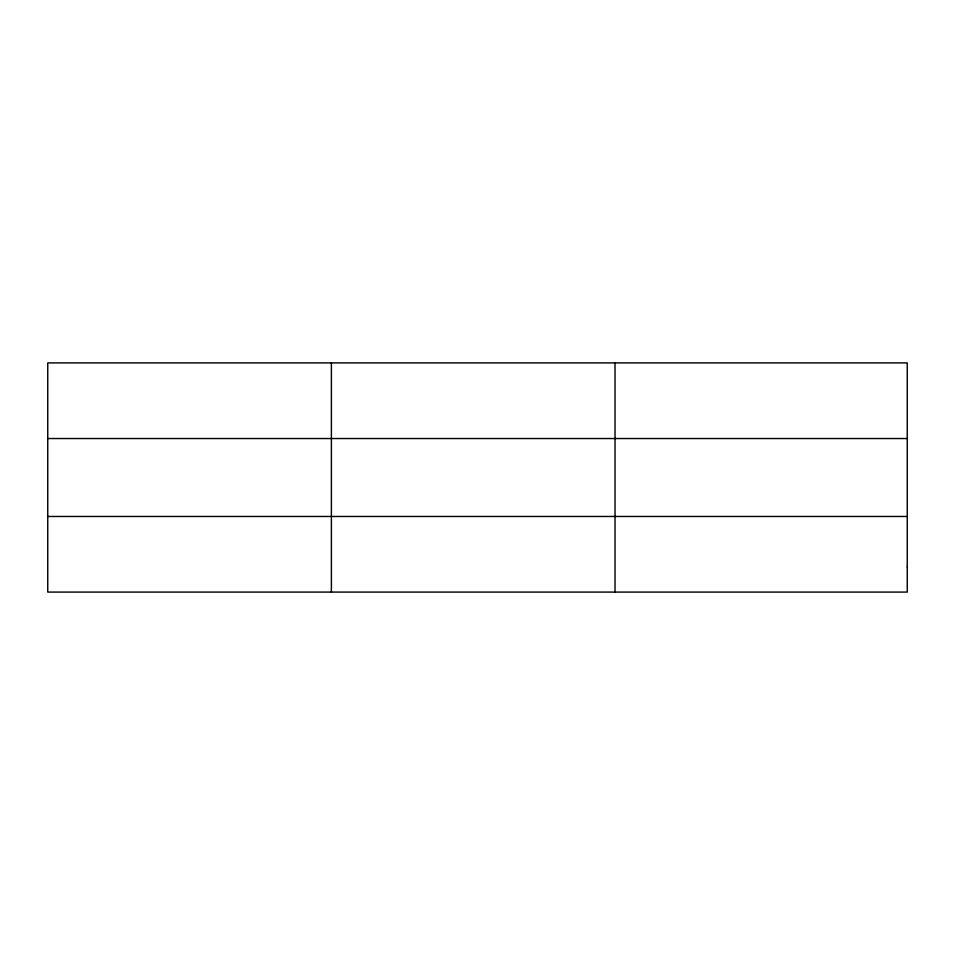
<?xml version="1.0" encoding="UTF-8"?>
<svg xmlns="http://www.w3.org/2000/svg" width="955" height="955" viewBox="0 0 955 955"><rect width="100%" height="100%" fill="white"/><g stroke="black" fill="none" stroke-linecap="round" stroke-linejoin="round"><path stroke-width="1.43" d="M331.385 592.088L331.385 362.912M615.02 592.088L615.02 362.912M47.75 438.536L907.25 438.536M47.75 516.464L907.25 516.464M907.25 566.888L907.25 592.088L47.75 592.088L47.75 362.912L907.25 362.912L907.25 566.888"/></g></svg>
